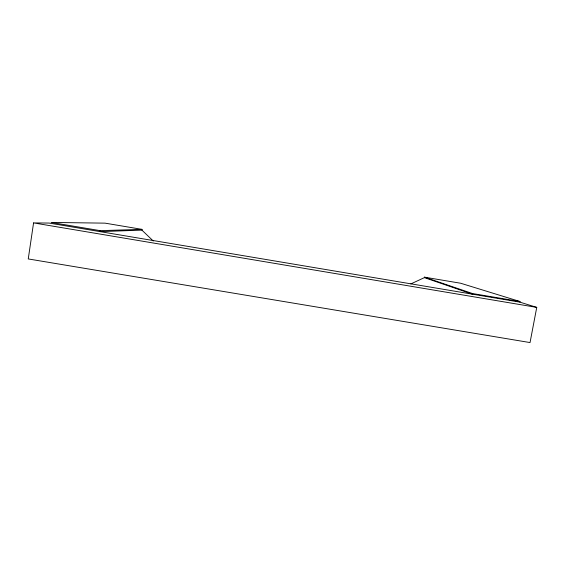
<?xml version="1.0" encoding="UTF-8"?>
<svg xmlns="http://www.w3.org/2000/svg" width="565" height="565" viewBox="0 0 565 565"><rect width="100%" height="100%" fill="white"/><g stroke="black" fill="none" stroke-linecap="round" stroke-linejoin="round"><path stroke-width="0.85" d="M33.568 222.907L28.25 258.94L530.034 342.567L536.75 307.381L519.857 302.134L49.127 223.062L33.568 222.907L536.75 307.381M141.907 230.117L142.02 229.369L100.125 230.647L99.977 231.636L141.907 230.117L153.27 241.001M410.833 283.927L424.4 277.627L424.485 277.161L460.659 283.242L519.97 301.512L519.857 302.134M424.485 277.161L472.46 293.532L472.34 294.153L424.4 277.627M142.02 229.369L105.055 223.147L51.224 222.433L100.125 230.647M472.46 293.532L519.97 301.512"/></g></svg>
